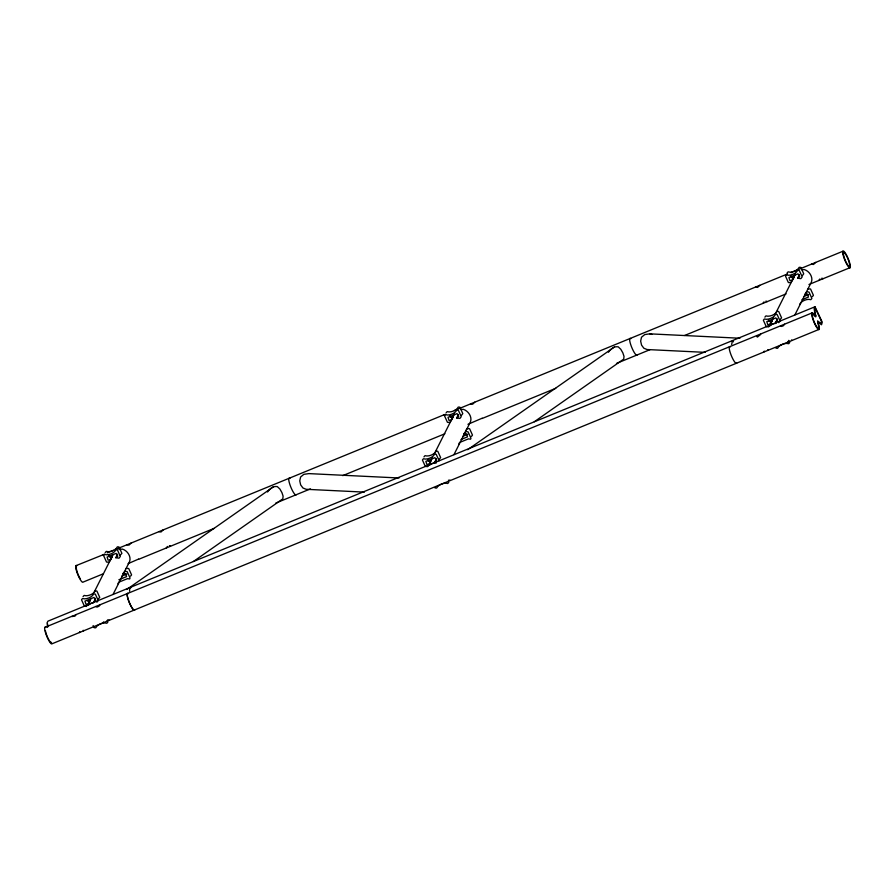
<?xml version="1.0" encoding="UTF-8"?>
<svg xmlns="http://www.w3.org/2000/svg" width="895" height="895" viewBox="0 0 895 895"><rect width="100%" height="100%" fill="white"/><g stroke="black" fill="none" stroke-linecap="round" stroke-linejoin="round"><path stroke-width="1.34" d="M88.482 604.338L90.059 600.791L87.486 601.127M108.866 555.336L109.649 557.07L112.211 556.746L109.056 562.205L106.55 562.094L103.652 555.694L104.715 554.452C108.015 555.75 114.448 553.177 115.791 549.91L117.458 550.033L120.355 556.433L119.024 558.189L115.791 557.719L117.558 554.229M112.211 556.746L110.611 559.118M429.376 464.572L430.965 461.026L428.392 461.361L427.609 459.627M449.76 415.582L450.543 417.316L453.116 416.981L449.961 422.44L447.444 422.339L444.558 415.929L445.609 414.698C448.921 415.985 455.354 413.412 456.696 410.156L458.363 410.268L461.261 416.678L459.929 418.424L456.696 417.965L458.453 414.474M451.516 419.363L453.116 416.981M465.501 431.021L467.369 428.459L469.618 428.75L472.504 435.149L471.452 436.391M770.315 324.795L771.904 321.249L769.331 321.585L768.548 319.851M771.904 321.249L770.293 323.632M790.699 275.805L791.482 277.539L794.055 277.204L790.9 282.663L788.383 282.563L785.497 276.152L786.548 274.922C789.86 276.208 796.293 273.635 797.635 270.38L799.302 270.491L802.188 276.902L800.868 278.647L797.635 278.188L799.392 274.698M794.055 277.204L792.455 279.587M76.153 614.552L71.947 616.532L75.046 616.04L76.153 614.552L811.854 313.004M45.824 627.44A9.084 1.824 67.7 0 0 46.484 635.506A9.084 1.824 67.7 0 0 52.156 643.729L79.431 632.541L79.756 631.691M95.866 606.463L96.962 607.09L98.942 606.273L100.083 604.74M444.256 415.425L443.954 414.81L163.147 529.929L161.01 531.999L158.918 531.664L131.095 543.075L128.969 545.133L126.877 544.798L115.824 549.329M79.431 632.541L103.227 622.786L103.574 621.913M128.108 563.637L138.591 559.073M138.468 559.386L170.509 546.252L169.412 545.637M787.544 273.937L759.721 285.348L757.595 287.407L755.503 287.082L474.742 402.191L472.605 404.249L470.524 403.913L454.38 410.536M467.951 424.308L482.226 418.189M684.608 335.48L767.093 301.671L765.997 301.044M756.566 335.67L757.662 336.285L759.642 335.48L760.784 333.936M103.227 622.786L763.927 351.992L764.274 351.108M780.485 325.858L781.548 326.462L783.472 325.679L784.579 324.18M842.844 251.271L815.636 262.425L813.499 264.495L811.407 264.159L792.992 271.711M767.843 349.643L768.156 350.258L787.857 342.181L788.182 341.331M808.957 284.509L822.997 278.748L821.901 278.132M83.045 596.652L84.108 595.421C87.408 596.719 93.841 594.135 95.183 590.879L96.861 590.991L99.748 597.401L98.103 599.214M105.207 552.607L106.259 551.376C109.559 552.674 116.003 550.089 117.346 546.834L119.013 546.946L121.899 553.356L120.254 555.168M107.892 622.047L106.841 623.278C103.54 621.98 97.107 624.565 95.754 627.82L94.087 627.708L93.125 625.571M423.95 456.897L425.013 455.656C428.313 456.953 434.746 454.38 436.089 451.114L437.756 451.237L440.653 457.636L439.009 459.448M446.113 412.841L447.164 411.611C450.465 412.908 456.897 410.324 458.24 407.068L459.918 407.18L462.804 413.591L461.484 415.336M448.798 482.282L447.746 483.513C444.435 482.226 438.002 484.799 436.659 488.055L434.992 487.943M764.889 317.121L765.952 315.879C769.252 317.177 775.685 314.604 777.028 311.337L778.695 311.46L781.592 317.859L779.948 319.672M787.041 273.065L788.103 271.834C791.404 273.132 797.837 270.547 799.179 267.292L800.857 267.404L803.744 273.814L802.412 275.559M814.987 306.761L814.148 308.451L815.155 315.51L814.618 315.241A9.084 1.824 67.7 0 0 812.022 316.282A9.084 1.824 67.7 0 0 817.672 328.778A9.084 1.824 67.7 0 0 818.31 323.397L818.209 322.267L821.509 324.773L822.27 322.245L814.987 306.761L47.927 621.164L47.077 622.853L47.592 627.339M88.404 603.61L90.921 598.621M94.053 592.378L112.882 554.945M94.009 602.066L95.396 598.285M113.061 594.403L128.746 563.212C132.281 557.921 127.974 550.716 122.369 549.082L118.912 549.519M428.056 466.34L432.453 457.602M434.332 453.866L454.414 413.937M434.914 462.301L436.301 458.52M453.966 454.638L469.651 423.447C473.209 418.144 468.812 411.018 463.274 409.317L460.97 409.608M773.392 317.826L768.995 326.563L772.62 323.789L776.077 323.341M775.271 314.089L795.353 274.161M775.853 322.524L777.24 318.743M794.905 314.861L810.59 283.67C814.126 278.356 809.83 271.163 804.213 269.54L801.909 269.831M115.791 557.719L117.804 556.175L116.137 553.378L107.109 557.082L108.094 560.158L110.667 559.822M93.639 601.776L95.653 600.221L93.986 597.424L84.958 601.127L85.942 604.203L88.504 603.879M456.696 417.965L458.71 416.41L457.043 413.613L448.015 417.316L448.999 420.393L451.561 420.068M434.545 462.01L436.559 460.455L434.892 457.658L425.852 461.361L426.848 464.438L429.41 464.113M797.635 278.188L799.649 276.633L797.982 273.836L788.954 277.539L789.938 280.616L792.5 280.292M775.473 322.234L777.498 320.678L775.831 317.882L766.791 321.585L767.776 324.672L770.349 324.337M117.916 583.775L118.353 583.037M458.822 444.009L459.258 443.282M799.75 304.233C801.103 300.977 807.536 298.393 810.836 299.691L811.888 298.46L809.002 292.05L806.753 291.77L804.885 294.321L807.447 293.996L808.442 297.073L801.987 299.713M267.538 491.993C269.686 488.838 273.132 485.772 277.271 486.567L279.9 489.028L281.925 492.597L283.1 496.121L282.82 498.851L193.398 561.501M608.432 352.238C610.591 349.072 614.037 346.007 618.176 346.801L620.794 349.263L622.831 352.831L624.005 356.355L623.725 359.096L534.304 421.746M96.873 602.234L98.204 600.489L95.306 594.079L93.639 593.967C92.297 597.222 85.864 599.795 82.553 598.509L81.501 599.74L84.387 606.15L86.636 606.43M778.717 322.692L780.037 320.947L777.151 314.537L775.484 314.425C774.13 317.68 767.697 320.265 764.397 318.967L763.346 320.197L766.232 326.608L768.481 326.888M123.074 573.404L124.92 571.312L127.157 571.592L130.055 578.002L129.674 578.953L127.515 578.64L118.476 582.343M463.979 433.639L465.814 431.547L468.063 431.826L470.96 438.237L470.58 439.188L468.421 438.874L459.381 442.577M167.432 546.442L166.291 547.986M764.017 301.861L762.876 303.405M819.921 278.938L818.78 280.482M88.057 605.412L90.775 603.319L93.08 603.029M429.868 464.952L431.681 463.565L436.29 462.961M126.766 589.469L273.445 486.79M467.671 449.704L614.35 347.036M126.195 568.403L128.712 568.504L131.599 574.914L130.547 576.145M808.04 288.861L810.546 288.973L813.443 295.372L812.38 296.614M791.169 272.684L792.008 272.169M75.806 565.741L104.648 554.139M107.232 552.853L113.374 550.336M102.959 573.941L83.179 582.063A9.084 1.824 67.7 0 1 77.507 573.84A9.084 1.824 67.7 0 1 76.836 565.763M170.509 546.252L214.129 528.374M275.716 503.124L310.453 488.883M342.763 475.637L444.86 433.773M482.114 418.502L555.75 388.318M616.476 363.415L649.971 349.688M767.093 301.671L786.067 293.896M822.997 278.748L850.205 267.594M121.698 576.167L126.855 574.053M462.603 436.413L467.761 434.299M803.531 296.637L808.7 294.522M118.856 579.781L126.598 576.615L125.613 573.527L123.04 573.863M461.048 439.49L467.503 436.849L466.519 433.773L463.946 434.097M44.795 627.406L72.059 616.23M109.067 619.922L107.534 620M449.972 480.156L448.429 480.235M787.857 342.181L819.216 329.326M811.418 264.215L815.636 262.425M445.587 414.363L443.954 414.81M126.889 544.854L131.095 543.075M759.721 285.348L755.503 287.082M757.17 337.023L757.852 336.9M474.742 402.191L470.524 403.913M763.927 351.992L768.156 350.258M163.147 529.929L158.918 531.664M739.93 338.232L649.77 333.846L644.747 334.573L641.502 337.236L640.652 341.129L641.57 345.146L643.852 348.222L647.051 349.531L705.316 352.361M399.025 477.986L308.864 473.612L303.841 474.339L300.608 477.001L299.747 480.883L300.664 484.911L302.946 487.988L306.157 489.296L364.41 492.116M427.541 466.664L425.293 466.384L422.406 459.974L423.458 458.743C426.758 460.041 433.202 457.457 434.545 454.201L436.212 454.313L439.098 460.724M649.77 333.846L651.907 334.417M775.931 348.166L777.598 348.289C778.941 345.022 785.374 342.449 788.685 343.736L789.737 342.505L788.775 340.368M130.849 587.635L129.607 589.089L129.618 591.282M733.475 341.834L732.49 340.581L731.651 344.463M791.65 339.91L791.952 340.503M103.026 554.631L103.328 555.202M107.143 620.448L107.456 621.063M83.224 630.27L83.526 630.863M47.692 624.207L47.737 626.265M296.245 494.711A9.084 1.824 67.7 0 1 290.573 486.488A9.084 1.824 67.7 0 1 289.902 478.422M80.259 578.841A7.574 1.522 67.7 0 1 76.422 567.094M736.719 363.146A9.084 1.824 67.7 0 1 731.047 354.923A9.084 1.824 67.7 0 1 730.387 346.857M134.686 609.965A9.084 1.824 67.7 0 1 129.014 601.753A9.084 1.824 67.7 0 1 128.343 593.676A9.084 1.824 67.7 0 0 128.992 601.686A9.084 1.824 67.7 0 0 134.664 609.898M637.139 354.946A9.084 1.824 67.7 0 1 631.467 346.723A9.084 1.824 67.7 0 1 630.807 338.657M51.552 642.375A7.574 1.522 67.7 0 1 48.408 639.041A7.574 1.522 67.7 0 1 45.365 630.561M815.86 315.823L815.77 316.864L814.774 316.226A7.574 1.522 67.7 0 0 812.604 317.087A7.574 1.522 67.7 0 0 817.314 327.514A7.574 1.522 67.7 0 0 817.851 323.028L817.594 320.913L820.905 323.419L821.487 321.249L815.423 308.462L814.797 311.863L815.86 315.823M843.414 254.426A7.574 1.522 67.7 0 0 848.74 266.218A7.574 1.522 67.7 0 0 847.42 257.659A7.574 1.522 67.7 0 0 843.414 254.426M842.799 253.43A9.084 1.824 67.7 0 0 849.176 267.56A9.084 1.824 67.7 0 0 847.599 257.301A9.084 1.824 67.7 0 0 842.799 253.43"/></g></svg>
